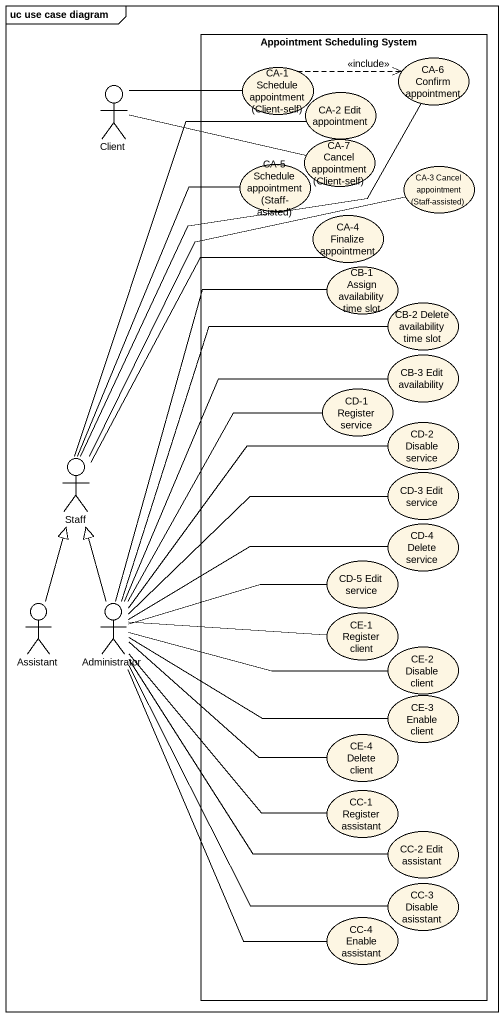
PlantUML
@startuml
mainframe uc use case diagram
rectangle "Appointment Scheduling System" as Appointment_Scheduling {
  usecase "CA-6 Confirm appointment" as CA_6_Confirm_appointment
  usecase "CA-1 Schedule appointment (Client-self)" as CA_1_Schedule_appointment
  usecase "CA-2 Edit appointment" as CA_2_Edit_appointment
  usecase "CA-7 Cancel appointment (Client-self)" as CA_7_Cancel_appointment
  usecase "CA-5 Schedule appointment (Staff-asisted)" as CA_5_Schedule_appointment
  usecase "CA-3 Cancel appointment (Staff-assisted)" as CA_3_Cancel_appointment
  usecase "CA-4 Finalize appointment" as CA_4_Finalize_appointment
  usecase "CB-1 Assign availability time slot" as CB_1_Assign_availability
  usecase "CB-2 Delete availability time slot" as CB_2_Delete_availability
  usecase "CB-3 Edit availability" as CB_3_Edit_availability
  usecase "CD-1 Register service" as CD_1_Register_service
  usecase "CD-2 Disable service" as CD_2_Disable_service
  usecase "CD-3 Edit service" as CD_3_Edit_service
  usecase "CD-4 Delete service" as CD_4_Delete_service
  usecase "CD-5 Edit service" as CD_5_Edit_service
  usecase "CE-1 Register client" as CE_1_Register_client
  usecase "CE-2 Disable client" as CE_2_Disable_client
  usecase "CE-3 Enable client" as CE_3_Enable_client
  usecase "CE-4 Delete client" as CE_4_Delete_client
  usecase "CC-1 Register assistant" as CC_1_Register_assistant
  usecase "CC-2 Edit assistant" as CC_2_Edit_assistant
  usecase "CC-3 Disable asisstant" as CC_3_Disable_asisstant
  usecase "CC-4 Enable assistant" as CC_4_Enable_assistant
}
actor Client
actor Staff
actor Assistant
actor Administrator
Client -right- CA_1_Schedule_appointment
Client -right- CA_7_Cancel_appointment
CA_1_Schedule_appointment .right.> CA_6_Confirm_appointment : <<include>>
Staff -up- CA_6_Confirm_appointment
Staff -up- CA_2_Edit_appointment
Staff -up- CA_5_Schedule_appointment
Staff -up- CA_3_Cancel_appointment
Staff -up- CA_4_Finalize_appointment
Assistant -up-|> Staff
Administrator -up- CB_1_Assign_availability
Administrator -up- CB_2_Delete_availability
Administrator -up- CB_3_Edit_availability
Administrator -up- CD_1_Register_service
Administrator -up- CD_2_Disable_service
Administrator -up-|> Staff
Administrator -right- CD_3_Edit_service
Administrator -right- CD_4_Delete_service
Administrator -right- CD_5_Edit_service
Administrator -right- CE_1_Register_client
Administrator -right- CE_2_Disable_client
Administrator -right- CE_3_Enable_client
Administrator -right- CE_4_Delete_client
Administrator -- CC_1_Register_assistant
Administrator -- CC_2_Edit_assistant
Administrator -- CC_3_Disable_asisstant
Administrator -- CC_4_Enable_assistant
@enduml
